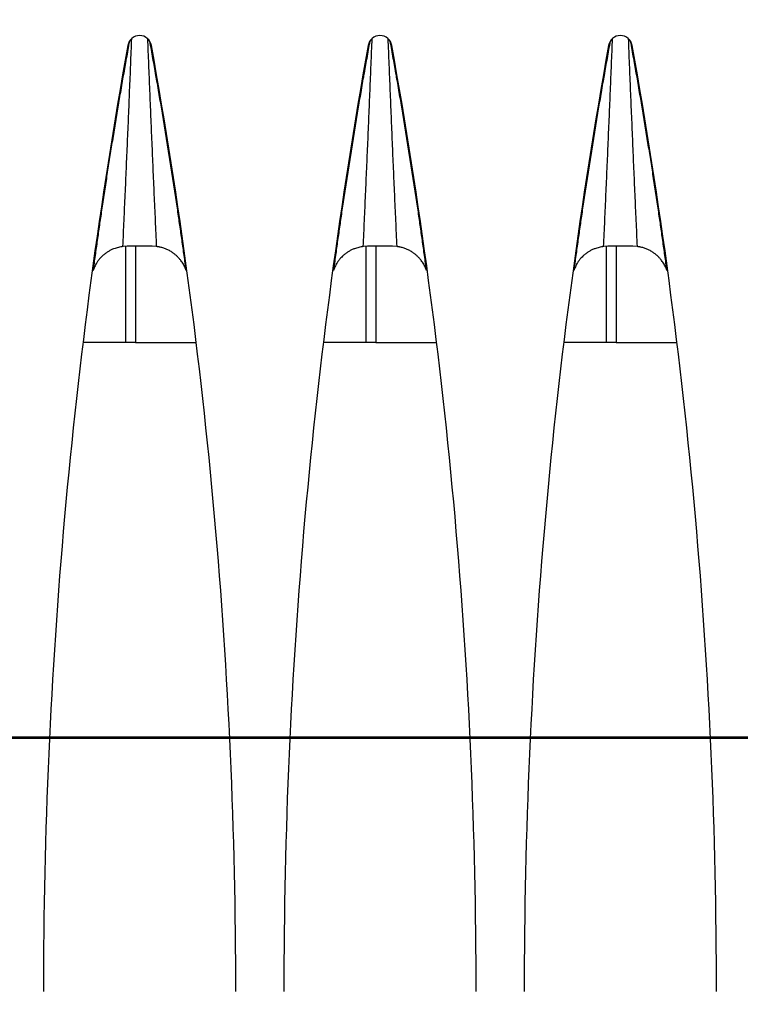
# Model space of a CAD drawing. Header units: metres. Extents: x -101133.8 to -101066.7, y -24899.3 to -24824.7.
# Drawn here: x -101110.14731 to -101110.11731, y -24848.34174 to -24848.3013 of the extents above; entities that cross this region are included whole.
import ezdxf

# ---------------------------------------------------------------- set-up
doc = ezdxf.new("R2010")
doc.units = ezdxf.units.M
doc.header["$LTSCALE"] = 0.2
doc.header["$PDSIZE"] = -5
for name, color, linetype in [('CMT-COTATION DIVERS', 1, 'Continuous'), ('CMT-CVC-MATERIEL', 30, 'Continuous'), ('CMT-PLB-EV-SOUS DALLAGE', 1, 'Continuous')]:
    doc.layers.add(name, color=color, linetype=linetype)
doc.styles.get("Standard").update_dxf_attribs({"font": 'arial.ttf'})
doc.dimstyles.get("Standard").update_dxf_attribs({"dimtxt": 0.18, "dimasz": 0.18, "dimexe": 0.18, "dimexo": 0.0625, "dimgap": 0.09, "dimtad": 0, "dimtih": 1, "dimtoh": 1, "dimdec": 4, "dimzin": 0, "dimdsep": 46, "dimtxsty": 'Standard', "dimcen": 0.09, "dimadec": 0, "dimazin": 0, "dimtfac": 1, "dimtdec": 4, "dimtofl": 0, "dimtmove": 0, "dimatfit": 3, "dimfxl": 1, "dimtolj": 1, "dimtzin": 0, "dimarcsym": 0})

# ---------------------------------------------------------------- blocks, each defined once
blk = doc.blocks.new('Cassette 600x600')
at = {"linetype": 'Continuous', "lineweight": 13}
for p, q in [((-20444.73, 222.832), (-20444.73, 225.361)), ((-20449.23, 224.73), (-20449.23, 224.764)), ((-20455.73, 223.702), (-20455.73, 223.736)), ((-20448.72, 223.7), (-20448.73, 223.527)), ((-20448.73, 222.832), (-20444.73, 222.832)), ((-20444.73, 222.832), (-20444.73, 222.421)), ((-20448.73, 222.483), (-20448.72, 222.31)), ((-20448.726, 222.421), (-20444.73, 222.421)), ((-20444.73, 222.421), (-20444.73, 220.649)), ((-20455.73, 222.274), (-20455.73, 222.308)), ((-20449.23, 221.246), (-20449.23, 221.28)), ((-20444.73, 212.832), (-20444.73, 215.361)), ((-20449.23, 214.73), (-20449.23, 214.764)), ((-20455.73, 213.702), (-20455.73, 213.736)), ((-20448.72, 213.7), (-20448.73, 213.527)), ((-20448.73, 212.832), (-20444.73, 212.832)), ((-20444.73, 212.832), (-20444.73, 212.421)), ((-20455.73, 212.274), (-20455.73, 212.308)), ((-20448.73, 212.483), (-20448.72, 212.31)), ((-20448.726, 212.421), (-20444.73, 212.421)), ((-20444.73, 212.421), (-20444.73, 210.649)), ((-20449.23, 211.246), (-20449.23, 211.28)), ((-20444.73, 202.832), (-20444.73, 205.361)), ((-20449.23, 204.73), (-20449.23, 204.764)), ((-20455.73, 203.702), (-20455.73, 203.736)), ((-20448.72, 203.7), (-20448.73, 203.527)), ((-20448.73, 202.832), (-20444.73, 202.832)), ((-20444.73, 202.832), (-20444.73, 202.421)), ((-20455.73, 202.274), (-20455.73, 202.308)), ((-20448.73, 202.483), (-20448.72, 202.31)), ((-20448.726, 202.421), (-20444.73, 202.421)), ((-20444.73, 202.421), (-20444.73, 200.649)), ((-20449.23, 201.246), (-20449.23, 201.28))]:
    blk.add_line(p, q, dxfattribs=at)
for centre, radius, start, end in [((-20417.73, 4.505), 222.5, 90, 100.18749), ((-20456.995, 223.005), 0.5, 100.1875, 259.8125), ((-20417.73, 441.505), 222.5, 259.81251, 270), ((-20417.73, -5.495), 222.5, 90, 100.18749), ((-20456.995, 213.005), 0.5, 100.1875, 259.8125), ((-20417.73, 431.505), 222.5, 259.81251, 270), ((-20417.73, -15.495), 222.5, 90, 100.18749), ((-20456.995, 203.005), 0.5, 100.1875, 259.8125), ((-20417.73, 421.505), 222.5, 259.81251, 270)]:
    blk.add_arc(centre, radius, start, end, dxfattribs=at)
for points, knots in [([(-20447.719, 224.945), (-20447.929, 224.916), (-20448.138, 224.887), (-20448.347, 224.857), (-20448.556, 224.828), (-20448.764, 224.799), (-20448.975, 224.769), (-20449.185, 224.739), (-20449.396, 224.709), (-20449.602, 224.679), (-20449.808, 224.65), (-20450.008, 224.621), (-20450.229, 224.588), (-20450.451, 224.555), (-20450.694, 224.519), (-20450.931, 224.483), (-20451.168, 224.447), (-20451.399, 224.412), (-20451.632, 224.376), (-20451.865, 224.34), (-20452.099, 224.303), (-20452.333, 224.266), (-20452.567, 224.229), (-20452.8, 224.192), (-20453.034, 224.154), (-20453.267, 224.117), (-20453.5, 224.079), (-20453.734, 224.04), (-20453.968, 224.002), (-20454.204, 223.963), (-20454.434, 223.924), (-20454.664, 223.886), (-20454.888, 223.848), (-20455.133, 223.806), (-20455.378, 223.764), (-20455.644, 223.718), (-20455.833, 223.685), (-20455.977, 223.66), (-20456.077, 223.642), (-20456.188, 223.622), (-20456.3, 223.602), (-20456.424, 223.581), (-20456.544, 223.559), (-20456.664, 223.538), (-20456.782, 223.517), (-20456.9, 223.496), (-20457.018, 223.475), (-20457.136, 223.453), (-20457.255, 223.432)], [0, 0, 0, 0, 1, 1, 1, 2, 2, 2, 3, 3, 3, 4, 4, 4, 5, 5, 5, 6, 6, 6, 7, 7, 7, 8, 8, 8, 9, 9, 9, 10, 10, 10, 11, 11, 11, 12, 12, 12, 13, 13, 13, 14, 14, 14, 15, 15, 15, 16, 16, 16, 16]), ([(-20447.719, 224.945), (-20447.727, 224.942), (-20447.735, 224.939), (-20447.743, 224.936), (-20447.751, 224.934), (-20447.759, 224.931), (-20447.767, 224.928), (-20447.775, 224.925), (-20447.783, 224.921), (-20447.79, 224.918), (-20447.798, 224.916), (-20447.805, 224.913), (-20447.814, 224.909), (-20447.836, 224.9), (-20447.871, 224.884), (-20447.901, 224.869), (-20447.932, 224.854), (-20447.958, 224.84), (-20447.984, 224.824), (-20448.011, 224.808), (-20448.039, 224.791), (-20448.063, 224.775), (-20448.088, 224.759), (-20448.109, 224.744), (-20448.137, 224.722), (-20448.166, 224.7), (-20448.202, 224.67), (-20448.233, 224.642), (-20448.265, 224.614), (-20448.293, 224.586), (-20448.32, 224.557), (-20448.348, 224.528), (-20448.375, 224.497), (-20448.398, 224.468), (-20448.422, 224.439), (-20448.442, 224.412), (-20448.467, 224.375), (-20448.493, 224.338), (-20448.523, 224.29), (-20448.548, 224.244), (-20448.574, 224.197), (-20448.595, 224.153), (-20448.614, 224.109), (-20448.633, 224.064), (-20448.649, 224.02), (-20448.664, 223.971), (-20448.678, 223.922), (-20448.691, 223.868), (-20448.698, 223.833), (-20448.701, 223.82), (-20448.703, 223.81), (-20448.705, 223.799), (-20448.706, 223.789), (-20448.708, 223.777), (-20448.71, 223.766), (-20448.712, 223.755), (-20448.713, 223.744), (-20448.715, 223.733), (-20448.717, 223.722), (-20448.718, 223.711), (-20448.72, 223.7)], [0, 0, 0, 0, 1, 1, 1, 2, 2, 2, 3, 3, 3, 4, 4, 4, 5, 5, 5, 6, 6, 6, 7, 7, 7, 8, 8, 8, 9, 9, 9, 10, 10, 10, 11, 11, 11, 12, 12, 12, 13, 13, 13, 14, 14, 14, 15, 15, 15, 16, 16, 16, 17, 17, 17, 18, 18, 18, 19, 19, 19, 20, 20, 20, 20]), ([(-20457.374, 223.331), (-20457.014, 223.346), (-20456.653, 223.36), (-20456.293, 223.375), (-20455.933, 223.39), (-20455.573, 223.404), (-20455.212, 223.419), (-20454.852, 223.434), (-20454.492, 223.449), (-20454.132, 223.464), (-20453.771, 223.479), (-20453.411, 223.494), (-20453.05, 223.509), (-20452.69, 223.524), (-20452.329, 223.54), (-20451.968, 223.556), (-20451.607, 223.571), (-20451.246, 223.587), (-20450.885, 223.603), (-20450.525, 223.619), (-20450.164, 223.635), (-20449.803, 223.651), (-20449.442, 223.668), (-20449.081, 223.684), (-20448.72, 223.7)], [0, 0, 0, 0, 1, 1, 1, 2, 2, 2, 3, 3, 3, 4, 4, 4, 5, 5, 5, 6, 6, 6, 7, 7, 7, 8, 8, 8, 8]), ([(-20448.73, 223.527), (-20448.73, 223.507), (-20448.73, 223.487), (-20448.73, 223.466), (-20448.73, 223.446), (-20448.73, 223.425), (-20448.73, 223.404), (-20448.73, 223.383), (-20448.73, 223.363), (-20448.73, 223.341), (-20448.73, 223.32), (-20448.73, 223.299), (-20448.73, 223.277), (-20448.73, 223.255), (-20448.73, 223.233), (-20448.73, 223.211), (-20448.73, 223.189), (-20448.73, 223.166), (-20448.73, 223.143), (-20448.73, 223.121), (-20448.73, 223.098), (-20448.73, 223.075), (-20448.73, 223.052), (-20448.73, 223.029), (-20448.73, 223.006), (-20448.73, 222.983), (-20448.73, 222.96), (-20448.73, 222.937), (-20448.73, 222.914), (-20448.73, 222.891), (-20448.73, 222.868), (-20448.73, 222.845), (-20448.73, 222.823), (-20448.73, 222.8), (-20448.73, 222.778), (-20448.73, 222.756), (-20448.73, 222.734), (-20448.73, 222.712), (-20448.73, 222.691), (-20448.73, 222.67), (-20448.73, 222.648), (-20448.73, 222.627), (-20448.73, 222.607), (-20448.73, 222.586), (-20448.73, 222.565), (-20448.73, 222.544), (-20448.73, 222.524), (-20448.73, 222.503), (-20448.73, 222.483)], [0, 0, 0, 0, 1, 1, 1, 2, 2, 2, 3, 3, 3, 4, 4, 4, 5, 5, 5, 6, 6, 6, 7, 7, 7, 8, 8, 8, 9, 9, 9, 10, 10, 10, 11, 11, 11, 12, 12, 12, 13, 13, 13, 14, 14, 14, 15, 15, 15, 16, 16, 16, 16]), ([(-20448.72, 222.31), (-20449.081, 222.327), (-20449.442, 222.343), (-20449.803, 222.359), (-20450.164, 222.375), (-20450.525, 222.391), (-20450.885, 222.407), (-20451.246, 222.423), (-20451.607, 222.439), (-20451.968, 222.454), (-20452.329, 222.47), (-20452.69, 222.486), (-20453.05, 222.501), (-20453.411, 222.516), (-20453.771, 222.532), (-20454.132, 222.547), (-20454.492, 222.562), (-20454.852, 222.577), (-20455.212, 222.591), (-20455.573, 222.606), (-20455.933, 222.621), (-20456.293, 222.635), (-20456.653, 222.65), (-20457.014, 222.664), (-20457.374, 222.679)], [0, 0, 0, 0, 1, 1, 1, 2, 2, 2, 3, 3, 3, 4, 4, 4, 5, 5, 5, 6, 6, 6, 7, 7, 7, 8, 8, 8, 8]), ([(-20457.255, 222.578), (-20457.136, 222.557), (-20457.018, 222.536), (-20456.9, 222.515), (-20456.782, 222.493), (-20456.664, 222.473), (-20456.544, 222.451), (-20456.424, 222.43), (-20456.3, 222.408), (-20456.188, 222.388), (-20456.077, 222.368), (-20455.977, 222.351), (-20455.833, 222.325), (-20455.644, 222.292), (-20455.378, 222.246), (-20455.133, 222.204), (-20454.889, 222.163), (-20454.664, 222.125), (-20454.434, 222.086), (-20454.204, 222.048), (-20453.968, 222.008), (-20453.734, 221.97), (-20453.5, 221.931), (-20453.267, 221.894), (-20453.034, 221.856), (-20452.8, 221.818), (-20452.567, 221.781), (-20452.333, 221.744), (-20452.099, 221.707), (-20451.865, 221.67), (-20451.632, 221.634), (-20451.399, 221.598), (-20451.168, 221.563), (-20450.931, 221.527), (-20450.694, 221.491), (-20450.451, 221.455), (-20450.229, 221.422), (-20450.008, 221.39), (-20449.808, 221.361), (-20449.602, 221.331), (-20449.396, 221.301), (-20449.185, 221.271), (-20448.975, 221.241), (-20448.764, 221.212), (-20448.556, 221.182), (-20448.347, 221.153), (-20448.138, 221.124), (-20447.929, 221.094), (-20447.719, 221.065)], [0, 0, 0, 0, 1, 1, 1, 2, 2, 2, 3, 3, 3, 4, 4, 4, 5, 5, 5, 6, 6, 6, 7, 7, 7, 8, 8, 8, 9, 9, 9, 10, 10, 10, 11, 11, 11, 12, 12, 12, 13, 13, 13, 14, 14, 14, 15, 15, 15, 16, 16, 16, 16]), ([(-20448.72, 222.31), (-20448.714, 222.279), (-20448.708, 222.248), (-20448.702, 222.217), (-20448.696, 222.186), (-20448.689, 222.155), (-20448.682, 222.124), (-20448.675, 222.093), (-20448.666, 222.061), (-20448.658, 222.031), (-20448.649, 222.001), (-20448.641, 221.974), (-20448.628, 221.939), (-20448.615, 221.904), (-20448.597, 221.862), (-20448.578, 221.823), (-20448.559, 221.783), (-20448.538, 221.746), (-20448.516, 221.709), (-20448.493, 221.672), (-20448.469, 221.635), (-20448.441, 221.598), (-20448.413, 221.56), (-20448.381, 221.521), (-20448.354, 221.49), (-20448.327, 221.459), (-20448.306, 221.437), (-20448.282, 221.412), (-20448.257, 221.388), (-20448.23, 221.363), (-20448.202, 221.339), (-20448.175, 221.315), (-20448.147, 221.293), (-20448.116, 221.27), (-20448.084, 221.248), (-20448.049, 221.225), (-20448.021, 221.208), (-20447.993, 221.192), (-20447.972, 221.181), (-20447.949, 221.169), (-20447.926, 221.157), (-20447.9, 221.145), (-20447.874, 221.133), (-20447.849, 221.121), (-20447.823, 221.11), (-20447.797, 221.098), (-20447.772, 221.087), (-20447.745, 221.076), (-20447.719, 221.065)], [0, 0, 0, 0, 1, 1, 1, 2, 2, 2, 3, 3, 3, 4, 4, 4, 5, 5, 5, 6, 6, 6, 7, 7, 7, 8, 8, 8, 9, 9, 9, 10, 10, 10, 11, 11, 11, 12, 12, 12, 13, 13, 13, 14, 14, 14, 15, 15, 15, 16, 16, 16, 16]), ([(-20447.719, 214.945), (-20447.929, 214.916), (-20448.138, 214.887), (-20448.347, 214.857), (-20448.556, 214.828), (-20448.764, 214.799), (-20448.975, 214.769), (-20449.185, 214.739), (-20449.396, 214.709), (-20449.602, 214.679), (-20449.808, 214.65), (-20450.008, 214.621), (-20450.229, 214.588), (-20450.451, 214.555), (-20450.694, 214.519), (-20450.931, 214.483), (-20451.168, 214.447), (-20451.399, 214.412), (-20451.632, 214.376), (-20451.865, 214.34), (-20452.099, 214.303), (-20452.333, 214.266), (-20452.567, 214.229), (-20452.8, 214.192), (-20453.034, 214.154), (-20453.267, 214.117), (-20453.5, 214.079), (-20453.734, 214.04), (-20453.968, 214.002), (-20454.204, 213.963), (-20454.434, 213.924), (-20454.664, 213.886), (-20454.888, 213.848), (-20455.133, 213.806), (-20455.378, 213.764), (-20455.644, 213.718), (-20455.833, 213.685), (-20455.977, 213.66), (-20456.077, 213.642), (-20456.188, 213.622), (-20456.3, 213.602), (-20456.424, 213.581), (-20456.544, 213.559), (-20456.664, 213.538), (-20456.782, 213.517), (-20456.9, 213.496), (-20457.018, 213.475), (-20457.136, 213.453), (-20457.255, 213.432)], [0, 0, 0, 0, 1, 1, 1, 2, 2, 2, 3, 3, 3, 4, 4, 4, 5, 5, 5, 6, 6, 6, 7, 7, 7, 8, 8, 8, 9, 9, 9, 10, 10, 10, 11, 11, 11, 12, 12, 12, 13, 13, 13, 14, 14, 14, 15, 15, 15, 16, 16, 16, 16]), ([(-20447.719, 214.945), (-20447.727, 214.942), (-20447.735, 214.939), (-20447.743, 214.936), (-20447.751, 214.934), (-20447.759, 214.931), (-20447.767, 214.928), (-20447.775, 214.925), (-20447.783, 214.921), (-20447.79, 214.918), (-20447.798, 214.916), (-20447.805, 214.913), (-20447.814, 214.909), (-20447.836, 214.9), (-20447.871, 214.884), (-20447.901, 214.869), (-20447.932, 214.854), (-20447.958, 214.84), (-20447.984, 214.824), (-20448.011, 214.808), (-20448.039, 214.791), (-20448.063, 214.775), (-20448.088, 214.759), (-20448.109, 214.744), (-20448.137, 214.722), (-20448.166, 214.7), (-20448.202, 214.67), (-20448.233, 214.642), (-20448.265, 214.614), (-20448.293, 214.586), (-20448.32, 214.557), (-20448.348, 214.528), (-20448.375, 214.497), (-20448.398, 214.468), (-20448.422, 214.439), (-20448.442, 214.412), (-20448.467, 214.375), (-20448.493, 214.338), (-20448.523, 214.29), (-20448.548, 214.244), (-20448.574, 214.197), (-20448.595, 214.153), (-20448.614, 214.109), (-20448.633, 214.064), (-20448.649, 214.02), (-20448.664, 213.971), (-20448.678, 213.922), (-20448.691, 213.868), (-20448.698, 213.833), (-20448.701, 213.82), (-20448.703, 213.81), (-20448.705, 213.799), (-20448.706, 213.789), (-20448.708, 213.777), (-20448.71, 213.766), (-20448.712, 213.755), (-20448.713, 213.744), (-20448.715, 213.733), (-20448.717, 213.722), (-20448.718, 213.711), (-20448.72, 213.7)], [0, 0, 0, 0, 1, 1, 1, 2, 2, 2, 3, 3, 3, 4, 4, 4, 5, 5, 5, 6, 6, 6, 7, 7, 7, 8, 8, 8, 9, 9, 9, 10, 10, 10, 11, 11, 11, 12, 12, 12, 13, 13, 13, 14, 14, 14, 15, 15, 15, 16, 16, 16, 17, 17, 17, 18, 18, 18, 19, 19, 19, 20, 20, 20, 20]), ([(-20457.374, 213.331), (-20457.014, 213.346), (-20456.653, 213.36), (-20456.293, 213.375), (-20455.933, 213.39), (-20455.573, 213.404), (-20455.212, 213.419), (-20454.852, 213.434), (-20454.492, 213.449), (-20454.132, 213.464), (-20453.771, 213.479), (-20453.411, 213.494), (-20453.05, 213.509), (-20452.69, 213.524), (-20452.329, 213.54), (-20451.968, 213.556), (-20451.607, 213.571), (-20451.246, 213.587), (-20450.885, 213.603), (-20450.525, 213.619), (-20450.164, 213.635), (-20449.803, 213.651), (-20449.442, 213.668), (-20449.081, 213.684), (-20448.72, 213.7)], [0, 0, 0, 0, 1, 1, 1, 2, 2, 2, 3, 3, 3, 4, 4, 4, 5, 5, 5, 6, 6, 6, 7, 7, 7, 8, 8, 8, 8]), ([(-20448.73, 213.527), (-20448.73, 213.507), (-20448.73, 213.487), (-20448.73, 213.466), (-20448.73, 213.446), (-20448.73, 213.425), (-20448.73, 213.404), (-20448.73, 213.383), (-20448.73, 213.363), (-20448.73, 213.341), (-20448.73, 213.32), (-20448.73, 213.299), (-20448.73, 213.277), (-20448.73, 213.255), (-20448.73, 213.233), (-20448.73, 213.211), (-20448.73, 213.189), (-20448.73, 213.166), (-20448.73, 213.143), (-20448.73, 213.121), (-20448.73, 213.098), (-20448.73, 213.075), (-20448.73, 213.052), (-20448.73, 213.029), (-20448.73, 213.006), (-20448.73, 212.983), (-20448.73, 212.96), (-20448.73, 212.937), (-20448.73, 212.914), (-20448.73, 212.891), (-20448.73, 212.868), (-20448.73, 212.845), (-20448.73, 212.823), (-20448.73, 212.8), (-20448.73, 212.778), (-20448.73, 212.756), (-20448.73, 212.734), (-20448.73, 212.712), (-20448.73, 212.691), (-20448.73, 212.67), (-20448.73, 212.648), (-20448.73, 212.627), (-20448.73, 212.607), (-20448.73, 212.586), (-20448.73, 212.565), (-20448.73, 212.544), (-20448.73, 212.524), (-20448.73, 212.503), (-20448.73, 212.483)], [0, 0, 0, 0, 1, 1, 1, 2, 2, 2, 3, 3, 3, 4, 4, 4, 5, 5, 5, 6, 6, 6, 7, 7, 7, 8, 8, 8, 9, 9, 9, 10, 10, 10, 11, 11, 11, 12, 12, 12, 13, 13, 13, 14, 14, 14, 15, 15, 15, 16, 16, 16, 16]), ([(-20448.72, 212.31), (-20449.081, 212.327), (-20449.442, 212.343), (-20449.803, 212.359), (-20450.164, 212.375), (-20450.525, 212.391), (-20450.885, 212.407), (-20451.246, 212.423), (-20451.607, 212.439), (-20451.968, 212.454), (-20452.329, 212.47), (-20452.69, 212.486), (-20453.05, 212.501), (-20453.411, 212.516), (-20453.771, 212.532), (-20454.132, 212.547), (-20454.492, 212.562), (-20454.852, 212.576), (-20455.212, 212.591), (-20455.573, 212.606), (-20455.933, 212.621), (-20456.293, 212.635), (-20456.653, 212.65), (-20457.014, 212.664), (-20457.374, 212.679)], [0, 0, 0, 0, 1, 1, 1, 2, 2, 2, 3, 3, 3, 4, 4, 4, 5, 5, 5, 6, 6, 6, 7, 7, 7, 8, 8, 8, 8]), ([(-20457.255, 212.578), (-20457.136, 212.557), (-20457.018, 212.536), (-20456.9, 212.515), (-20456.782, 212.493), (-20456.664, 212.473), (-20456.544, 212.451), (-20456.424, 212.43), (-20456.3, 212.408), (-20456.188, 212.388), (-20456.077, 212.368), (-20455.977, 212.351), (-20455.833, 212.325), (-20455.644, 212.292), (-20455.378, 212.246), (-20455.133, 212.204), (-20454.889, 212.163), (-20454.664, 212.125), (-20454.434, 212.086), (-20454.204, 212.048), (-20453.968, 212.008), (-20453.734, 211.97), (-20453.5, 211.931), (-20453.267, 211.894), (-20453.034, 211.856), (-20452.8, 211.818), (-20452.567, 211.781), (-20452.333, 211.744), (-20452.099, 211.707), (-20451.865, 211.67), (-20451.632, 211.634), (-20451.399, 211.598), (-20451.168, 211.563), (-20450.931, 211.527), (-20450.694, 211.491), (-20450.451, 211.455), (-20450.229, 211.422), (-20450.008, 211.39), (-20449.808, 211.361), (-20449.602, 211.331), (-20449.396, 211.301), (-20449.185, 211.271), (-20448.975, 211.241), (-20448.764, 211.212), (-20448.556, 211.182), (-20448.347, 211.153), (-20448.138, 211.124), (-20447.929, 211.094), (-20447.719, 211.065)], [0, 0, 0, 0, 1, 1, 1, 2, 2, 2, 3, 3, 3, 4, 4, 4, 5, 5, 5, 6, 6, 6, 7, 7, 7, 8, 8, 8, 9, 9, 9, 10, 10, 10, 11, 11, 11, 12, 12, 12, 13, 13, 13, 14, 14, 14, 15, 15, 15, 16, 16, 16, 16]), ([(-20448.72, 212.31), (-20448.714, 212.279), (-20448.708, 212.248), (-20448.702, 212.217), (-20448.696, 212.186), (-20448.689, 212.155), (-20448.682, 212.124), (-20448.675, 212.093), (-20448.666, 212.061), (-20448.658, 212.031), (-20448.649, 212.001), (-20448.641, 211.974), (-20448.628, 211.939), (-20448.615, 211.904), (-20448.597, 211.862), (-20448.578, 211.823), (-20448.559, 211.783), (-20448.538, 211.746), (-20448.516, 211.709), (-20448.493, 211.672), (-20448.469, 211.635), (-20448.441, 211.598), (-20448.413, 211.56), (-20448.381, 211.521), (-20448.354, 211.49), (-20448.327, 211.459), (-20448.306, 211.437), (-20448.282, 211.412), (-20448.257, 211.388), (-20448.23, 211.363), (-20448.202, 211.339), (-20448.175, 211.315), (-20448.147, 211.293), (-20448.116, 211.27), (-20448.084, 211.248), (-20448.049, 211.225), (-20448.021, 211.208), (-20447.993, 211.192), (-20447.972, 211.181), (-20447.949, 211.169), (-20447.926, 211.157), (-20447.9, 211.145), (-20447.874, 211.133), (-20447.849, 211.121), (-20447.823, 211.11), (-20447.797, 211.098), (-20447.772, 211.087), (-20447.745, 211.076), (-20447.719, 211.065)], [0, 0, 0, 0, 1, 1, 1, 2, 2, 2, 3, 3, 3, 4, 4, 4, 5, 5, 5, 6, 6, 6, 7, 7, 7, 8, 8, 8, 9, 9, 9, 10, 10, 10, 11, 11, 11, 12, 12, 12, 13, 13, 13, 14, 14, 14, 15, 15, 15, 16, 16, 16, 16]), ([(-20447.719, 204.945), (-20447.929, 204.916), (-20448.138, 204.887), (-20448.347, 204.857), (-20448.556, 204.828), (-20448.764, 204.799), (-20448.975, 204.769), (-20449.185, 204.739), (-20449.396, 204.709), (-20449.602, 204.679), (-20449.808, 204.65), (-20450.008, 204.621), (-20450.229, 204.588), (-20450.451, 204.555), (-20450.694, 204.519), (-20450.931, 204.483), (-20451.168, 204.447), (-20451.399, 204.412), (-20451.632, 204.376), (-20451.865, 204.34), (-20452.099, 204.303), (-20452.333, 204.266), (-20452.567, 204.229), (-20452.8, 204.192), (-20453.034, 204.154), (-20453.267, 204.117), (-20453.5, 204.079), (-20453.734, 204.04), (-20453.968, 204.002), (-20454.204, 203.963), (-20454.434, 203.924), (-20454.664, 203.886), (-20454.888, 203.848), (-20455.133, 203.806), (-20455.378, 203.764), (-20455.644, 203.718), (-20455.833, 203.685), (-20455.977, 203.66), (-20456.077, 203.642), (-20456.188, 203.622), (-20456.3, 203.602), (-20456.424, 203.581), (-20456.544, 203.559), (-20456.664, 203.538), (-20456.782, 203.517), (-20456.9, 203.496), (-20457.018, 203.475), (-20457.136, 203.453), (-20457.255, 203.432)], [0, 0, 0, 0, 1, 1, 1, 2, 2, 2, 3, 3, 3, 4, 4, 4, 5, 5, 5, 6, 6, 6, 7, 7, 7, 8, 8, 8, 9, 9, 9, 10, 10, 10, 11, 11, 11, 12, 12, 12, 13, 13, 13, 14, 14, 14, 15, 15, 15, 16, 16, 16, 16]), ([(-20447.719, 204.945), (-20447.727, 204.942), (-20447.735, 204.939), (-20447.743, 204.936), (-20447.751, 204.934), (-20447.759, 204.931), (-20447.767, 204.928), (-20447.775, 204.925), (-20447.783, 204.921), (-20447.79, 204.918), (-20447.798, 204.916), (-20447.805, 204.913), (-20447.814, 204.909), (-20447.836, 204.9), (-20447.871, 204.884), (-20447.901, 204.869), (-20447.932, 204.854), (-20447.958, 204.84), (-20447.984, 204.824), (-20448.011, 204.808), (-20448.039, 204.791), (-20448.063, 204.775), (-20448.088, 204.759), (-20448.109, 204.744), (-20448.137, 204.722), (-20448.166, 204.7), (-20448.202, 204.67), (-20448.233, 204.642), (-20448.265, 204.614), (-20448.293, 204.586), (-20448.32, 204.557), (-20448.348, 204.528), (-20448.375, 204.497), (-20448.398, 204.468), (-20448.422, 204.439), (-20448.442, 204.412), (-20448.467, 204.375), (-20448.493, 204.338), (-20448.523, 204.29), (-20448.548, 204.244), (-20448.574, 204.197), (-20448.595, 204.153), (-20448.614, 204.109), (-20448.633, 204.064), (-20448.649, 204.02), (-20448.664, 203.971), (-20448.678, 203.922), (-20448.691, 203.868), (-20448.698, 203.833), (-20448.701, 203.82), (-20448.703, 203.81), (-20448.705, 203.799), (-20448.706, 203.789), (-20448.708, 203.777), (-20448.71, 203.766), (-20448.712, 203.755), (-20448.713, 203.744), (-20448.715, 203.733), (-20448.717, 203.722), (-20448.718, 203.711), (-20448.72, 203.7)], [0, 0, 0, 0, 1, 1, 1, 2, 2, 2, 3, 3, 3, 4, 4, 4, 5, 5, 5, 6, 6, 6, 7, 7, 7, 8, 8, 8, 9, 9, 9, 10, 10, 10, 11, 11, 11, 12, 12, 12, 13, 13, 13, 14, 14, 14, 15, 15, 15, 16, 16, 16, 17, 17, 17, 18, 18, 18, 19, 19, 19, 20, 20, 20, 20]), ([(-20457.374, 203.331), (-20457.014, 203.346), (-20456.653, 203.36), (-20456.293, 203.375), (-20455.933, 203.39), (-20455.573, 203.404), (-20455.212, 203.419), (-20454.852, 203.434), (-20454.492, 203.449), (-20454.132, 203.464), (-20453.771, 203.479), (-20453.411, 203.494), (-20453.05, 203.509), (-20452.69, 203.524), (-20452.329, 203.54), (-20451.968, 203.556), (-20451.607, 203.571), (-20451.246, 203.587), (-20450.885, 203.603), (-20450.525, 203.619), (-20450.164, 203.635), (-20449.803, 203.651), (-20449.442, 203.668), (-20449.081, 203.684), (-20448.72, 203.7)], [0, 0, 0, 0, 1, 1, 1, 2, 2, 2, 3, 3, 3, 4, 4, 4, 5, 5, 5, 6, 6, 6, 7, 7, 7, 8, 8, 8, 8]), ([(-20448.73, 203.527), (-20448.73, 203.507), (-20448.73, 203.487), (-20448.73, 203.466), (-20448.73, 203.446), (-20448.73, 203.425), (-20448.73, 203.404), (-20448.73, 203.383), (-20448.73, 203.363), (-20448.73, 203.341), (-20448.73, 203.32), (-20448.73, 203.299), (-20448.73, 203.277), (-20448.73, 203.255), (-20448.73, 203.233), (-20448.73, 203.211), (-20448.73, 203.189), (-20448.73, 203.166), (-20448.73, 203.143), (-20448.73, 203.121), (-20448.73, 203.098), (-20448.73, 203.075), (-20448.73, 203.052), (-20448.73, 203.029), (-20448.73, 203.006), (-20448.73, 202.983), (-20448.73, 202.96), (-20448.73, 202.937), (-20448.73, 202.914), (-20448.73, 202.891), (-20448.73, 202.868), (-20448.73, 202.845), (-20448.73, 202.823), (-20448.73, 202.8), (-20448.73, 202.778), (-20448.73, 202.756), (-20448.73, 202.734), (-20448.73, 202.712), (-20448.73, 202.691), (-20448.73, 202.67), (-20448.73, 202.648), (-20448.73, 202.627), (-20448.73, 202.607), (-20448.73, 202.586), (-20448.73, 202.565), (-20448.73, 202.544), (-20448.73, 202.524), (-20448.73, 202.503), (-20448.73, 202.483)], [0, 0, 0, 0, 1, 1, 1, 2, 2, 2, 3, 3, 3, 4, 4, 4, 5, 5, 5, 6, 6, 6, 7, 7, 7, 8, 8, 8, 9, 9, 9, 10, 10, 10, 11, 11, 11, 12, 12, 12, 13, 13, 13, 14, 14, 14, 15, 15, 15, 16, 16, 16, 16]), ([(-20448.72, 202.31), (-20449.081, 202.327), (-20449.442, 202.343), (-20449.803, 202.359), (-20450.164, 202.375), (-20450.525, 202.391), (-20450.885, 202.407), (-20451.246, 202.423), (-20451.607, 202.439), (-20451.968, 202.454), (-20452.329, 202.47), (-20452.69, 202.486), (-20453.05, 202.501), (-20453.411, 202.516), (-20453.771, 202.532), (-20454.132, 202.547), (-20454.492, 202.562), (-20454.852, 202.577), (-20455.212, 202.591), (-20455.573, 202.606), (-20455.933, 202.621), (-20456.293, 202.635), (-20456.653, 202.65), (-20457.014, 202.664), (-20457.374, 202.679)], [0, 0, 0, 0, 1, 1, 1, 2, 2, 2, 3, 3, 3, 4, 4, 4, 5, 5, 5, 6, 6, 6, 7, 7, 7, 8, 8, 8, 8]), ([(-20457.255, 202.578), (-20457.136, 202.557), (-20457.018, 202.536), (-20456.9, 202.515), (-20456.782, 202.493), (-20456.664, 202.473), (-20456.544, 202.451), (-20456.424, 202.43), (-20456.3, 202.408), (-20456.188, 202.388), (-20456.077, 202.368), (-20455.977, 202.351), (-20455.833, 202.325), (-20455.644, 202.292), (-20455.378, 202.246), (-20455.133, 202.204), (-20454.889, 202.163), (-20454.664, 202.125), (-20454.434, 202.086), (-20454.204, 202.048), (-20453.968, 202.008), (-20453.734, 201.97), (-20453.5, 201.931), (-20453.267, 201.894), (-20453.034, 201.856), (-20452.8, 201.818), (-20452.567, 201.781), (-20452.333, 201.744), (-20452.099, 201.707), (-20451.865, 201.67), (-20451.632, 201.634), (-20451.399, 201.598), (-20451.168, 201.563), (-20450.931, 201.527), (-20450.694, 201.491), (-20450.451, 201.455), (-20450.229, 201.422), (-20450.008, 201.39), (-20449.808, 201.361), (-20449.602, 201.331), (-20449.396, 201.301), (-20449.185, 201.271), (-20448.975, 201.241), (-20448.764, 201.212), (-20448.556, 201.182), (-20448.347, 201.153), (-20448.138, 201.124), (-20447.929, 201.094), (-20447.719, 201.065)], [0, 0, 0, 0, 1, 1, 1, 2, 2, 2, 3, 3, 3, 4, 4, 4, 5, 5, 5, 6, 6, 6, 7, 7, 7, 8, 8, 8, 9, 9, 9, 10, 10, 10, 11, 11, 11, 12, 12, 12, 13, 13, 13, 14, 14, 14, 15, 15, 15, 16, 16, 16, 16]), ([(-20448.72, 202.31), (-20448.714, 202.279), (-20448.708, 202.248), (-20448.702, 202.217), (-20448.696, 202.186), (-20448.689, 202.155), (-20448.682, 202.124), (-20448.675, 202.093), (-20448.666, 202.061), (-20448.658, 202.031), (-20448.649, 202.001), (-20448.641, 201.974), (-20448.628, 201.939), (-20448.615, 201.904), (-20448.597, 201.862), (-20448.578, 201.823), (-20448.559, 201.783), (-20448.538, 201.746), (-20448.516, 201.709), (-20448.493, 201.672), (-20448.469, 201.635), (-20448.441, 201.598), (-20448.413, 201.56), (-20448.381, 201.521), (-20448.354, 201.49), (-20448.327, 201.459), (-20448.306, 201.437), (-20448.282, 201.412), (-20448.257, 201.388), (-20448.23, 201.363), (-20448.202, 201.339), (-20448.175, 201.315), (-20448.147, 201.293), (-20448.116, 201.27), (-20448.084, 201.248), (-20448.049, 201.225), (-20448.021, 201.208), (-20447.993, 201.192), (-20447.972, 201.181), (-20447.949, 201.169), (-20447.926, 201.157), (-20447.9, 201.145), (-20447.874, 201.133), (-20447.849, 201.121), (-20447.823, 201.11), (-20447.797, 201.098), (-20447.772, 201.087), (-20447.745, 201.076), (-20447.719, 201.065)], [0, 0, 0, 0, 1, 1, 1, 2, 2, 2, 3, 3, 3, 4, 4, 4, 5, 5, 5, 6, 6, 6, 7, 7, 7, 8, 8, 8, 9, 9, 9, 10, 10, 10, 11, 11, 11, 12, 12, 12, 13, 13, 13, 14, 14, 14, 15, 15, 15, 16, 16, 16, 16])]:
    blk.add_open_spline(points, degree=3, knots=knots, dxfattribs=at)
blk = doc.blocks.new('COT-45')
at = {"color": 0}
for p, q in [((0, -1), (0, 1)), ((-1, 0), (1, 0))]:
    blk.add_line(p, q, dxfattribs=at)
at = {"color": 0, "const_width": 0.4}
blk.add_lwpolyline([(-0.4419, -0.4419), (0.4419, 0.4419)], dxfattribs=at)
blk = doc.blocks.new('*D117')
at = {"layer": 'CMT-COTATION DIVERS', "color": 0, "lineweight": -2}
for p, q in [((-101111.623309, -24847.280142), (-101111.623309, -24847.254759)), ((-101106.099319, -24848.567727), (-101106.099319, -24847.254759)), ((-101111.598309, -24847.304759), (-101106.124319, -24847.304759))]:
    blk.add_line(p, q, dxfattribs=at)
at = {"layer": 'Defpoints', "color": 0, "lineweight": 15}
for p in [(-101106.099319, -24847.304759), (-101111.623309, -24847.310142), (-101106.099319, -24848.597727)]:
    blk.add_point(p, dxfattribs=at)
at = {"layer": 'CMT-COTATION DIVERS', "color": 0, "lineweight": -2, "xscale": 0.025, "yscale": 0.025, "zscale": 0.025, "rotation": 180}
blk.add_blockref('COT-45', (-101111.623309, -24847.304759), dxfattribs=at)
at = {"layer": 'CMT-COTATION DIVERS', "color": 0, "lineweight": -2, "xscale": 0.025, "yscale": 0.025, "zscale": 0.025}
blk.add_blockref('COT-45', (-101106.099319, -24847.304759), dxfattribs=at)
at = {"layer": 'CMT-COTATION DIVERS', "color": 0, "lineweight": 15, "insert": (-101108.861314, -24847.228966), "char_height": 0.075, "attachment_point": 5}
blk.add_mtext('\\A1;552', dxfattribs=at)

msp = doc.modelspace()

# ---------------------------------------------------------------- linework, layer by layer
at = {"layer": 'CMT-PLB-EV-SOUS DALLAGE', "lineweight": 35}
msp.add_line((-101106.348021, -24848.331186), (-101112.807845, -24848.331186), dxfattribs=at)

# ---------------------------------------------------------------- block references
at = {"layer": 'CMT-CVC-MATERIEL', "xscale": 0.001, "yscale": 0.001, "zscale": 0.001, "rotation": 270}
msp.add_blockref('Cassette 600x600', (-101110.345313, -24868.759468), dxfattribs=at)

# ---------------------------------------------------------------- dimensions: what is measured, and where the dimension line sits
at = {"layer": 'CMT-COTATION DIVERS', "lineweight": 15}
dim = msp.add_linear_dim(base=(-101106.099319, -24847.304759), p1=(-101111.623309, -24847.310142), p2=(-101106.099319, -24848.597727), dimstyle='Standard', override={"dimscale": 0.05, "dimtxt": 1.5, "dimasz": 0.5, "dimexe": 1, "dimexo": 0.6, "dimgap": 0.75, "dimtad": 1, "dimtih": 0, "dimtoh": 0, "dimdec": 0, "dimlfac": 100, "dimblk": 'COT-45', "dimcen": 0, "dimadec": 2, "dimazin": 2, "dimtdec": 2, "dimtix": 1, "dimtmove": 1, "dimfrac": 1}, dxfattribs=at)
dim.commit()
dim.dimension.update_dxf_attribs({"geometry": '*D117', "text_midpoint": (-101108.861314, -24847.228966)})

doc.saveas('drawing.dxf')
